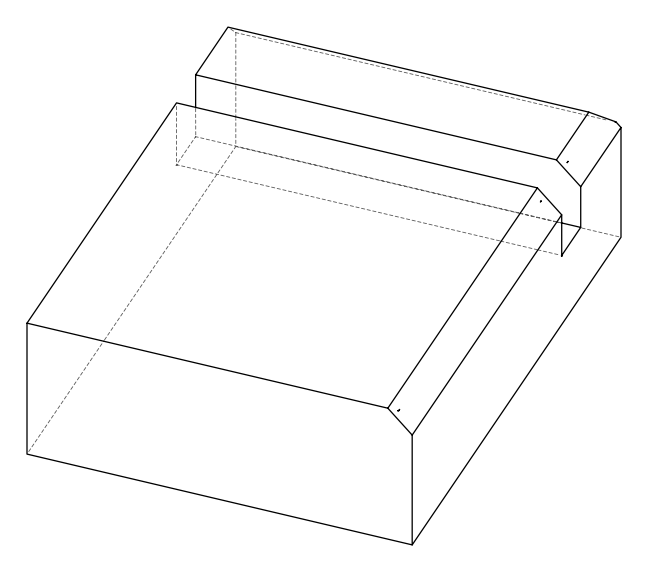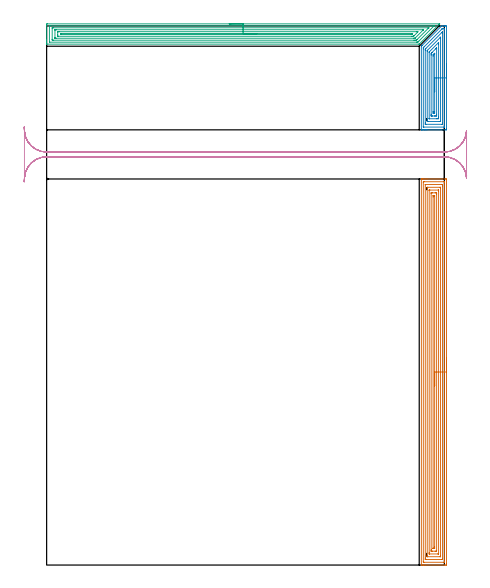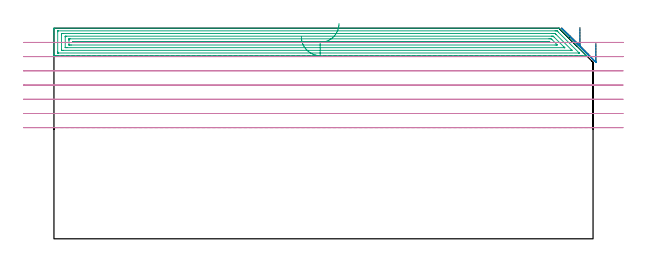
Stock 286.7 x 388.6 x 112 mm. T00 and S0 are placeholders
(PLAN: 4 operations, 1 tool changes, 43.5 min)
(1 AREA_MILL | FG_CHAMFER_SURFACE | UGT0205_001 | 15.85 min | 46844 mm3)
(2 AREA_MILL_1 | FG_CHAMFER_SURFACE_1 | UGT0205_001 | 4.13 min | 13516 mm3)
(3 AREA_MILL_2 | FG_CHAMFER_SURFACE_2 | UGT0205_001 | 13.44 min | 29155 mm3)
(4 MILL_RECTANGULAR_SLOT | SLOT_RECTANGULAR | UGT0201_004 | Follow Part, ap 8, ae 75% | 10.07 min | 534520 mm3)
(TOOL UGT0205_001 | Chamfer Mill 20 x 3 x 45 deg. | D20 FL50 Z2)
(TOOL UGT0201_004 | End Mill 32 mm | D32 FL53 Z6)
(OP 1 AREA_MILL)
G17 G21 G94 G90
T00 M6
G54
G17 G0 G90 X288.2 Y149.15 S1061 M3
G43 Z122. H0
Z103.9
G94 G1 Y149.112 Z103.028 F250.
Y148.998 Z102.163
Y148.809 Z101.312
Y148.547 Z100.48
Y148.213 Z99.674
Y147.81 Z98.9
Y147.342 Z98.164
Y146.81 Z97.472
Y146.221 Z96.829
Y145.578 Z96.24
Y144.886 Z95.708
Y144.15 Z95.24
Y143.376 Z94.837
Y142.57 Z94.503
Y141.738 Z94.241
Y140.886 Z94.052
Y140.022 Z93.938
Y139.15 Z93.9
Y0.93
X288.199 Y0.623 Z93.901
X288.194 Y0.042 Z93.904
X288.192 Y0.008 Z93.906
X287.615 Y0.003 Z94.483
X286.993 Y0. Z95.104
X273.358 Z108.736
X271.928 Z110.168
X271.576 Z110.519
X270.562 Z111.538
X270.155 Z111.936
X270.108 Z111.983
X270.103 Y0.007 Z111.988
X270.1 Y0.175 Z112.
Y278.124
X270.103 Y278.29 Z111.988
X270.153 Y278.293 Z111.939
X270.562 Y278.3 Z111.537
X270.873 Z111.227
X271.576 Z110.519
X272.819 Z109.278
X274.249 Z107.846
X287.615 Z94.483
X287.886 Y278.298 Z94.211
X288.192 Y278.29 Z93.906
X288.199 Y277.984 Z93.899
X288.2 Y139.15 Z93.9
X286.786 Z95.314
Y2.349
X286.785 Y2.286 Z95.315
X286.779 Y2.162 Z95.321
X286.768 Y2.01 Z95.332
X286.724 Y2.007 Z95.376
X286.242 Y2.001 Z95.858
X271.985 Z110.115
X271.576 Y2.007 Z110.524
X271.525 Y2.01 Z110.575
X271.518 Y2.224 Z110.582
X271.515 Y2.348 Z110.585
X271.514 Y2.411 Z110.586
Y275.952
X271.515 Y276.014 Z110.585
X271.521 Y276.138 Z110.579
X271.532 Y276.29 Z110.568
X271.576 Y276.293 Z110.524
X272.059 Y276.299 Z110.041
X286.315 Z95.785
X286.724 Y276.293 Z95.376
X286.775 Y276.29 Z95.325
X286.783 Y276.076 Z95.317
X286.785 Y275.952 Z95.315
X286.786 Y275.889 Z95.314
Y139.15
X285.372 Z96.728
X285.371 Y4.198 Z96.729
Y4.09
X285.368 Y4.037 Z96.732
X285.366 Y4.018 Z96.734
X285.336 Y4.01 Z96.764
X285.138 Y4.001 Z96.962
X273.358 Y4. Z108.742
X273.161 Y4.002 Z108.939
X273.029 Y4.006 Z109.071
X272.935 Y4.012 Z109.165
X272.933 Y4.055 Z109.167
X272.93 Y4.198 Z109.17
X272.929 Y4.629 Z109.171
X272.928 Y5.092 Z109.172
X272.929 Y274.102 Z109.171
Y274.21
X272.932 Y274.263 Z109.168
X272.935 Y274.282 Z109.165
X272.964 Y274.29 Z109.136
X273.162 Y274.299 Z108.938
X284.942 Y274.3 Z97.158
X285.139 Y274.298 Z96.961
X285.271 Y274.294 Z96.829
X285.365 Y274.288 Z96.735
X285.368 Y274.245 Z96.732
X285.37 Y274.102 Z96.73
X285.372 Y273.671 Z96.728
Y273.208
Y139.15
X283.957 Z98.143
Y6.879
X283.954 Y6.083 Z98.146
X283.951 Y6.028 Z98.149
X283.948 Y6.01 Z98.152
X283.926 Y6.008 Z98.174
X283.817 Y6.004 Z98.283
X283.598 Y6.001 Z98.502
X274.696 Z107.404
X274.482 Y6.003 Z107.618
X274.375 Y6.008 Z107.725
X274.353 Y6.01 Z107.747
X274.35 Y6.024 Z107.75
X274.347 Y6.064 Z107.753
X274.343 Y6.786 Z107.757
Y6.879
Y271.421
X274.346 Y272.217 Z107.754
X274.349 Y272.272 Z107.751
X274.352 Y272.29 Z107.748
X274.374 Y272.292 Z107.726
X274.483 Y272.296 Z107.617
X274.702 Y272.299 Z107.398
X283.604 Z98.496
X283.819 Y272.297 Z98.281
X283.925 Y272.292 Z98.175
X283.948 Y272.29 Z98.152
X283.951 Y272.276 Z98.149
X283.953 Y272.236 Z98.147
X283.957 Y271.514 Z98.143
Y271.421
Y139.15
X282.543 Z99.557
X282.542 Y8.392 Z99.558
X282.539 Y8.116 Z99.561
X282.536 Y8.039 Z99.564
X282.533 Y8.009 Z99.567
X282.517 Y8.007 Z99.583
X282.435 Y8.003 Z99.665
X282.269 Y8.001 Z99.831
X282.042 Y8. Z100.058
X276.031 Y8.001 Z106.069
X275.802 Y8.004 Z106.298
X275.766 Y8.01 Z106.334
X275.764 Y8.018 Z106.336
X275.76 Y8.045 Z106.34
X275.757 Y8.667 Z106.343
Y8.942
X275.758 Y269.908 Z106.342
X275.761 Y270.184 Z106.339
X275.764 Y270.261 Z106.336
X275.767 Y270.291 Z106.333
X275.783 Y270.293 Z106.317
X275.865 Y270.297 Z106.235
X276.031 Y270.299 Z106.069
X276.258 Y270.3 Z105.842
X282.269 Y270.299 Z99.831
X282.498 Y270.296 Z99.602
X282.534 Y270.29 Z99.566
X282.537 Y270.282 Z99.563
X282.54 Y270.255 Z99.56
X282.543 Y269.633 Z99.557
Y269.358
Y139.15
X281.129 Z100.971
X281.128 Y10.454 Z100.972
X281.126 Y10.132 Z100.974
X281.124 Y10.052 Z100.976
X281.122 Y10.02 Z100.978
X281.089 Y10.01 Z101.011
X280.936 Y10.003 Z101.164
X280.487 Y10.001 Z101.613
X280.048 Y10. Z102.052
X278.266 Z103.834
X277.814 Y10.001 Z104.287
X277.372 Y10.003 Z104.728
X277.208 Y10.01 Z104.892
X277.178 Y10.018 Z104.922
X277.176 Y10.075 Z104.924
X277.173 Y10.203 Z104.927
X277.172 Y10.454 Z104.928
X277.171 Y11.098 Z104.929
X277.172 Y267.846 Z104.928
X277.174 Y268.168 Z104.926
X277.176 Y268.248 Z104.924
X277.178 Y268.28 Z104.922
X277.211 Y268.29 Z104.889
X277.364 Y268.297 Z104.736
X277.814 Y268.299 Z104.287
X278.252 Y268.3 Z103.848
X280.034 Z102.066
X280.487 Y268.299 Z101.613
X280.928 Y268.297 Z101.172
X281.092 Y268.29 Z101.008
X281.122 Y268.282 Z100.978
X281.124 Y268.225 Z100.976
X281.127 Y268.097 Z100.973
X281.128 Y267.846 Z100.972
X281.129 Y267.201 Z100.971
Y139.15
X279.715 Z102.385
Y13.016
X279.713 Y12.242 Z102.387
X279.712 Y12.125 Z102.388
X279.708 Y12.012 Z102.392
X279.596 Y12.009 Z102.504
X278.944 Y12.001 Z103.156
X278.705 Y12.003 Z103.395
X278.625 Y12.006 Z103.475
X278.6 Y12.009 Z103.5
X278.592 Y12.044 Z103.508
X278.589 Y12.122 Z103.511
X278.586 Y12.242 Z103.514
X278.585 Y265.284 Z103.515
X278.587 Y266.058 Z103.513
X278.588 Y266.175 Z103.512
X278.592 Y266.288 Z103.508
X278.705 Y266.291 Z103.395
X279.356 Y266.299 Z102.744
X279.596 Y266.297 Z102.504
X279.675 Y266.294 Z102.425
X279.7 Y266.291 Z102.4
X279.708 Y266.256 Z102.392
X279.711 Y266.178 Z102.389
X279.714 Y266.058 Z102.386
X279.715 Y139.15 Z102.385
Y138.278 Z102.423
Y137.414 Z102.537
Y136.562 Z102.726
Y135.73 Z102.988
Y134.924 Z103.322
Y134.15 Z103.725
Y133.414 Z104.194
Y132.722 Z104.725
Y132.079 Z105.314
Y131.49 Z105.957
Y130.958 Z106.65
Y130.49 Z107.385
Y130.087 Z108.159
Y129.753 Z108.965
Y129.491 Z109.797
Y129.302 Z110.649
Y129.188 Z111.514
Y129.15 Z112.385
G0 Z122.
M5
M2
(OP 2 AREA_MILL_1)
G17 G21 G94 G90
T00 M6
G54
G17 G0 G90 X288.2 Y361.15 S1061 M3
G43 Z122. H0
Z103.9
G94 G1 Y361.112 Z103.028 F250.
Y360.998 Z102.164
Y360.809 Z101.312
Y360.547 Z100.48
Y360.213 Z99.674
Y359.81 Z98.9
Y359.341 Z98.164
Y358.81 Z97.472
Y358.221 Z96.829
Y357.578 Z96.24
Y356.886 Z95.708
Y356.15 Z95.24
Y355.376 Z94.837
Y354.57 Z94.503
Y353.738 Z94.241
Y352.886 Z94.052
Y352.022 Z93.938
Y351.15 Z93.9
Y314.562
X288.198 Y314.257 Z93.902
X288.191 Y313.707 Z93.905
X288.17 Y313.703 Z93.927
X287.615 Y313.7 Z94.482
X274.249 Z107.844
X273.584 Z108.514
X273.358 Z108.739
X272.693 Z109.404
X272.467 Z109.629
X272.017 Z110.082
X271.136 Z110.963
X270.685 Z111.413
X270.396 Z111.703
X270.108 Z111.983
X270.103 Y313.707 Z111.989
X270.1 Y313.812 Z112.
Y373.819
X270.104 Y373.995 Z111.989
X270.177 Y374.078 Z111.92
X270.355 Y374.256 Z111.744
X270.436 Y374.336 Z111.664
X270.685 Y374.587 Z111.411
X270.807 Y374.708 Z111.29
X284.438 Y388.339 Z97.66
X284.7 Y388.6 Z97.4
X286.273 Z95.826
X286.724 Z95.372
X286.949 Z95.148
X287.615 Z94.482
X287.84 Z94.257
X288.191 Y388.599 Z93.905
X288.2 Y388.195 Z93.9
Y351.15
X286.786 Z95.314
Y315.973
X286.785 Y315.911 Z95.315
X286.782 Y315.787 Z95.318
X286.779 Y315.713 Z95.321
X286.764 Y315.709 Z95.336
X286.724 Y315.706 Z95.376
X286.168 Y315.701 Z95.932
X271.912 Y315.7 Z110.188
X271.576 Y315.704 Z110.524
X271.53 Y315.707 Z110.57
X271.521 Y315.709 Z110.579
X271.518 Y315.767 Z110.582
X271.516 Y315.849 Z110.584
X271.514 Y316.097 Z110.586
Y372.103
X271.52 Y372.93 Z110.58
X271.521 Y372.957 Z110.579
X271.533 Y372.973 Z110.567
X271.576 Y373.022 Z110.524
X271.973 Y373.423 Z110.127
X272.369 Y373.819 Z109.731
X284.942 Y386.391 Z97.158
X285.097 Y386.539 Z97.003
X285.152 Y386.59 Z96.948
X285.219 Y386.592 Z96.881
X285.498 Y386.599 Z96.602
X285.833 Y386.6 Z96.267
X286.388 Y386.599 Z95.712
X286.724 Y386.596 Z95.376
X286.77 Y386.593 Z95.33
X286.779 Y386.591 Z95.321
X286.782 Y386.533 Z95.318
X286.784 Y386.451 Z95.316
X286.786 Y386.327 Z95.314
Y386.265
Y351.15
X285.372 Z96.728
X285.371 Y318.702 Z96.729
X285.37 Y318.274 Z96.73
X285.367 Y317.813 Z96.733
X285.365 Y317.716 Z96.735
X285.168 Y317.705 Z96.932
X285.054 Y317.701 Z97.046
X273.358 Z108.742
X273.245 Y317.703 Z108.855
X273.019 Y317.71 Z109.081
X272.935 Y317.723 Z109.165
X272.932 Y317.752 Z109.168
X272.931 Y317.813 Z109.169
X272.929 Y318.242 Z109.171
Y318.702
Y371.152
X272.93 Y371.58 Z109.17
X272.933 Y371.811 Z109.167
X272.935 Y371.921 Z109.165
X273.045 Y372.041 Z109.055
X273.2 Y372.2 Z108.9
X273.358 Y372.359 Z108.742
X284.942 Y383.941 Z97.158
X285.218 Y384.212 Z96.882
X285.346 Y384.335 Z96.754
X285.365 Y384.187 Z96.735
X285.368 Y384.062 Z96.732
X285.371 Y383.598 Z96.729
X285.372 Y351.15 Z96.728
X283.957 Z98.143
Y319.883
X283.956 Y319.784 Z98.144
X283.953 Y319.735 Z98.147
X283.951 Y319.716 Z98.149
X283.934 Y319.707 Z98.166
X283.16 Y319.701 Z98.94
X283.05 Y319.7 Z99.05
X275.03 Y319.701 Z107.07
X274.362 Y319.71 Z107.738
X274.345 Y320.385 Z107.755
X274.344 Y320.48 Z107.756
X274.343 Y321.276 Z107.757
Y370.263
X274.346 Y370.661 Z107.754
X274.35 Y370.859 Z107.75
X274.358 Y370.897 Z107.742
X274.38 Y370.925 Z107.72
X274.427 Y370.975 Z107.673
X274.601 Y371.152 Z107.499
X283.633 Y380.185 Z98.467
X283.771 Y380.321 Z98.329
X283.934 Y380.477 Z98.166
X283.946 Y380.487 Z98.154
X283.95 Y380.467 Z98.15
X283.954 Y380.358 Z98.146
X283.957 Y380.135 Z98.143
Y380.042
Y351.15
X282.543 Z99.557
Y322.873
X282.542 Y322.258 Z99.558
X282.54 Y321.987 Z99.56
X282.536 Y321.72 Z99.564
X282.269 Y321.71 Z99.831
X281.934 Y321.702 Z100.166
X281.378 Y321.7 Z100.722
X281.046 Z101.054
X276.031 Y321.701 Z106.069
X275.845 Y321.704 Z106.255
X275.778 Y321.707 Z106.322
X275.765 Y321.71 Z106.335
X275.763 Y321.736 Z106.337
X275.76 Y321.801 Z106.34
X275.758 Y321.984 Z106.342
X275.757 Y369.648 Z106.343
X275.759 Y369.739 Z106.341
X275.762 Y369.812 Z106.338
X275.765 Y369.854 Z106.335
X276.097 Y370.198 Z106.003
X282.327 Y376.428 Z99.773
X282.386 Y376.486 Z99.714
X282.453 Y376.543 Z99.647
X282.536 Y376.61 Z99.564
X282.54 Y376.486 Z99.56
X282.542 Y376.345 Z99.558
X282.543 Y376.213 Z99.557
Y375.597
Y351.15
X281.129 Z100.971
Y324.925
X281.128 Y324.285 Z100.972
X281.126 Y324.036 Z100.974
X281.122 Y323.725 Z100.978
X280.815 Y323.708 Z101.285
X280.487 Y323.703 Z101.613
X279.932 Y323.7 Z102.168
X279.596 Z102.504
X278.15 Z103.95
X277.813 Y323.701 Z104.287
X277.255 Y323.704 Z104.845
X277.196 Y323.71 Z104.904
X277.178 Y323.727 Z104.922
X277.175 Y323.783 Z104.925
X277.173 Y324.036 Z104.927
X277.171 Y324.677 Z104.929
Y324.925
Y367.596
X277.172 Y368.236 Z104.928
X277.174 Y368.485 Z104.926
X277.178 Y368.801 Z104.922
X277.329 Y368.969 Z104.771
X277.722 Y369.374 Z104.378
X277.768 Y369.42 Z104.332
X277.813 Y369.466 Z104.287
X280.487 Y372.139 Z101.613
X280.883 Y372.534 Z101.217
X280.977 Y372.625 Z101.123
X281.108 Y372.749 Z100.992
X281.123 Y372.758 Z100.977
X281.125 Y372.723 Z100.975
X281.127 Y372.657 Z100.973
X281.128 Y372.584 Z100.972
X281.129 Y372.289 Z100.971
Y351.15
X279.715 Z102.385
X279.714 Y326.585 Z102.386
X279.708 Y325.814 Z102.392
X279.703 Y325.707 Z102.397
X279.596 Y325.706 Z102.504
X278.817 Y325.702 Z103.283
X278.704 Y325.705 Z103.396
X278.597 Y325.71 Z103.503
X278.592 Y325.814 Z103.508
X278.588 Y325.93 Z103.512
X278.586 Y326.703 Z103.514
X278.585 Y326.822 Z103.515
X278.586 Y366.826 Z103.514
X278.59 Y367.596 Z103.51
X278.591 Y367.709 Z103.509
X278.607 Y367.798 Z103.493
X278.704 Y367.9 Z103.396
X278.995 Y368.196 Z103.105
X279.282 Y368.485 Z102.818
X279.439 Y368.642 Z102.661
X279.596 Y368.797 Z102.504
X279.649 Y368.847 Z102.451
X279.693 Y368.884 Z102.407
X279.708 Y368.894 Z102.392
X279.709 Y368.841 Z102.391
X279.713 Y368.604 Z102.387
X279.714 Y368.485 Z102.386
X279.715 Y368.366 Z102.385
Y351.15
Y350.278 Z102.423
Y349.413 Z102.537
Y348.562 Z102.726
Y347.73 Z102.988
Y346.924 Z103.322
Y346.15 Z103.725
Y345.414 Z104.194
Y344.722 Z104.725
Y344.079 Z105.314
Y343.49 Z105.957
Y342.958 Z106.65
Y342.49 Z107.385
Y342.087 Z108.159
Y341.753 Z108.965
Y341.491 Z109.797
Y341.302 Z110.649
Y341.188 Z111.514
Y341.15 Z112.385
G0 Z122.
M5
M2
(OP 3 AREA_MILL_2)
G17 G21 G94 G90
T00 M6
G54
G17 G0 G90 X131.6 Y390.1 S1061 M3
G43 Z122. H0
Z107.4
G94 G1 X131.638 Z106.528 F250.
X131.752 Z105.664
X131.941 Z104.812
X132.203 Z103.98
X132.537 Z103.174
X132.94 Z102.4
X133.408 Z101.664
X133.94 Z100.972
X134.529 Z100.329
X135.172 Z99.74
X135.864 Z99.208
X136.6 Z98.74
X137.374 Z98.337
X138.18 Z98.003
X139.012 Z97.741
X139.864 Z97.552
X140.728 Z97.438
X141.6 Z97.4
X283.106
X283.191 Y390.097 Z97.401
Y390.096 Z97.402
Y390.089 Z97.408
X282.599 Y389.499 Z98.001
X268.725 Y375.626 Z111.874
X268.595 Y375.504 Z111.99
X268.318 Y375.5 Z112.
X0.158
X0.01 Y375.502 Z111.988
X0.007 Y375.554 Z111.937
X0. Y375.93 Z111.569
Y376.366 Z111.134
Y376.999 Z110.496
Y378.208 Z109.289
Y378.784 Z108.71
Y389.206 Z98.291
X0.002 Y389.494 Z98.003
X0.007 Y390.091 Z97.406
X0.604 Y390.1 Z97.4
X141.6
Y388.686 Z98.814
X279.026 Y388.685 Z98.815
X279.111
X279.279 Y388.68 Z98.82
X279.314 Y388.679 Z98.821
X279.31 Y388.671 Z98.829
X279.286 Y388.64 Z98.86
X279.25 Y388.601 Z98.899
X268.318 Y377.667 Z109.833
X267.982 Y377.334 Z110.166
X267.641 Y376.999 Z110.501
X267.569 Y376.93 Z110.57
X267.503 Y376.92 Z110.58
X267.425 Y376.919 Z110.581
X266.617 Y376.914 Z110.586
X266.533
X2.305 Y376.915 Z110.585
X2.136 Y376.918 Z110.582
X2.026 Y376.921 Z110.579
X2.009 Y376.931 Z110.569
X2.007 Y376.944 Z110.556
X2.004 Y376.999 Z110.501
X2. Y377.388 Z110.112
Y388.098 Z99.402
X2.001 Y388.601 Z98.899
X2.003 Y388.65 Z98.85
X2.007 Y388.673 Z98.827
X2.01 Y388.679 Z98.821
X2.052 Y388.681 Z98.819
X2.22 Y388.685 Z98.815
X2.305 Y388.686 Z98.814
X2.389
X141.6
Y387.272 Z100.228
X275.002 Y387.271 Z100.229
X275.191 Y387.269 Z100.231
X275.457 Y387.264 Z100.236
Y387.261 Z100.239
Y387.257 Z100.243
X266.984 Y378.784 Z108.716
X266.757 Y378.559 Z108.941
X266.533 Y378.339 Z109.161
X266.092 Y378.333 Z109.167
X265.64 Y378.33 Z109.17
X265.203 Y378.329 Z109.171
X264.748 Y378.328 Z109.172
X5.066 Y378.329 Z109.171
X4.628
X4.174 Y378.333 Z109.167
X4.032 Y378.335 Z109.165
X4.01 Y378.61 Z108.89
X4.004 Y378.784 Z108.716
X4. Y378.957 Z108.543
X4.001 Y386.989 Z100.511
X4.007 Y387.164 Z100.336
X4.013 Y387.265 Z100.235
X4.061 Y387.267 Z100.233
X4.174 Y387.27 Z100.23
X4.611 Y387.271 Z100.229
X5.066 Y387.272 Z100.228
X141.6
Y385.857 Z101.643
X271.362
X271.512 Y385.856 Z101.644
X271.586 Y385.854 Z101.646
X271.596 Y385.852 Z101.648
Y385.851 Z101.649
X271.584 Y385.836 Z101.664
X271.335 Y385.584 Z101.916
X271.189 Y385.437 Z102.063
X265.98 Y380.229 Z107.271
X265.64 Y379.893 Z107.607
X265.528 Y379.788 Z107.712
X265.467 Y379.75 Z107.75
X265.367 Y379.747 Z107.753
X265.161 Y379.745 Z107.755
X264.748 Y379.743 Z107.757
X264.682
X6.784
X6.023 Y379.75 Z107.75
X6.01 Y379.751 Z107.749
X6.007 Y379.771 Z107.729
X6.003 Y379.821 Z107.679
X6.001 Y379.922 Z107.578
X6. Y380.124 Z107.376
X6.001 Y385.67 Z101.83
X6.003 Y385.776 Z101.724
X6.007 Y385.829 Z101.671
X6.01 Y385.849 Z101.651
X6.031 Y385.851 Z101.649
X6.851 Y385.857 Z101.643
X6.917
X141.6
Y384.443 Z103.057
X266.533
X267.122 Y384.442 Z103.058
X267.425 Y384.44 Z103.06
X267.711 Y384.436 Z103.064
X267.425 Y384.123 Z103.377
X264.756 Y381.454 Z106.046
X264.748 Y381.446 Z106.054
X264.449 Y381.164 Z106.336
X264.157 Y381.16 Z106.34
X263.856 Y381.158 Z106.342
X263.268 Y381.157 Z106.343
X8.636 Y381.158 Z106.342
X8.044 Y381.161 Z106.339
X8.018 Y381.163 Z106.337
X8.01 Y381.17 Z106.33
X8.003 Y381.201 Z106.299
X8.001 Y381.461 Z106.039
X8. Y382.097 Z105.403
Y384.139 Z103.361
X8.001 Y384.298 Z103.202
X8.003 Y384.377 Z103.123
X8.006 Y384.416 Z103.084
X8.009 Y384.431 Z103.069
X8.029 Y384.436 Z103.064
X8.334 Y384.441 Z103.059
X8.636 Y384.442 Z103.058
X9.224 Y384.443 Z103.057
X141.6
Y383.029 Z104.471
X263.181 Y383.028 Z104.472
X263.805 Y383.023 Z104.477
X263.856 Y383.022 Z104.478
Y383.011 Z104.489
Y383.005 Z104.495
X263.53 Y382.679 Z104.821
X263.478 Y382.63 Z104.87
X263.436 Y382.595 Z104.905
X263.413 Y382.578 Z104.922
X263.385 Y382.577 Z104.923
X263.134 Y382.573 Z104.927
X262.963 Y382.571 Z104.929
X262.746
X10.638
X10.421 Y382.572 Z104.928
X10.2 Y382.574 Z104.926
X10.062 Y382.578 Z104.922
X10.009 Y382.586 Z104.914
X10.007 Y382.617 Z104.883
X10.002 Y382.772 Z104.728
X10.008 Y383.01 Z104.49
X10.009 Y383.019 Z104.481
X10.022 Y383.022 Z104.478
X10.077 Y383.026 Z104.474
X10.192 Y383.028 Z104.472
X10.421 Y383.029 Z104.471
X10.638
X141.6
X142.472 Z104.509
X143.336 Z104.623
X144.188 Z104.812
X145.02 Z105.074
X145.826 Z105.408
X146.6 Z105.811
X147.336 Z106.28
X148.028 Z106.811
X148.671 Z107.4
X149.26 Z108.043
X149.792 Z108.735
X150.26 Z109.471
X150.663 Z110.245
X150.997 Z111.051
X151.259 Z111.883
X151.448 Z112.735
X151.562 Z113.6
X151.6 Z114.471
G0 Z122.
M5
M2
(OP 4 MILL_RECTANGULAR_SLOT)
G17 G21 G94 G90
T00 M6
G54
G17 G0 G90 X302.829 Y311.499 S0 M3
G43 Z122. H0
Z104.443
G94 G1 X301.883 Y308.652 F250.
G2 X286.7 Y297.7 R16. F500.
G1 X0.
G2 X-15.97 Y312.721 R16.
G1 X-16.
Y279.279
X-15.97
G2 X0. Y294.3 R16.
G1 X286.7
G2 X301.883 Y283.348 R16.
G1 X302.829 Y280.501 F250.
G0 Z122.
X-16.154 Y276.285
Z96.886
G1 X-15.97 Y279.279
G2 X0. Y294.3 R16. F500.
G1 X286.7
G2 X302.544 Y280.531 R16.
G1 X302.573 Y280.527
G3 X302.7 Y282.516 R16.
G1 Y309.458
G3 X302.572 Y311.46 R16.
G1 X302.542 Y311.457
G2 X286.7 Y297.7 R16.
G1 X0.
G2 X-15.97 Y312.721 R16.
G1 X-16.154 Y315.715 F250.
G0 Y276.285 Z89.329
G1 X-15.97 Y279.279
G2 X0. Y294.3 R16. F500.
G1 X286.7
G2 X302.69 Y278.866 R16.
G1 Y313.134
G2 X286.7 Y297.7 R16.
G1 X0.
G2 X-15.97 Y312.721 R16.
G1 X-16.154 Y315.715 F250.
G0 Y276.285 Z81.771
G1 X-15.97 Y279.279
G2 X0. Y294.3 R16. F500.
G1 X286.7
G2 X302.69 Y278.866 R16.
G1 Y313.134
G2 X286.7 Y297.7 R16.
G1 X0.
G2 X-15.97 Y312.721 R16.
G1 X-16.154 Y315.715 F250.
G0 Y276.285 Z74.214
G1 X-15.97 Y279.279
G2 X0. Y294.3 R16. F500.
G1 X286.7
G2 X302.69 Y278.866 R16.
G1 Y313.134
G2 X286.7 Y297.7 R16.
G1 X0.
G2 X-15.97 Y312.721 R16.
G1 X-16.154 Y315.715 F250.
G0 Y276.285 Z66.657
G1 X-15.97 Y279.279
G2 X0. Y294.3 R16. F500.
G1 X286.7
G2 X302.69 Y278.866 R16.
G1 Y313.134
G2 X286.7 Y297.7 R16.
G1 X0.
G2 X-15.97 Y312.721 R16.
G1 X-16.154 Y315.715 F250.
G0 Y276.285 Z59.1
G1 X-15.97 Y279.279
G2 X0. Y294.3 R16. F500.
G1 X286.7
G2 X302.69 Y278.866 R16.
G1 Y313.134
G2 X286.7 Y297.7 R16.
G1 X0.
G2 X-15.97 Y312.721 R16.
G1 X-16.154 Y315.715 F250.
G0 Z122.
M5
M2
